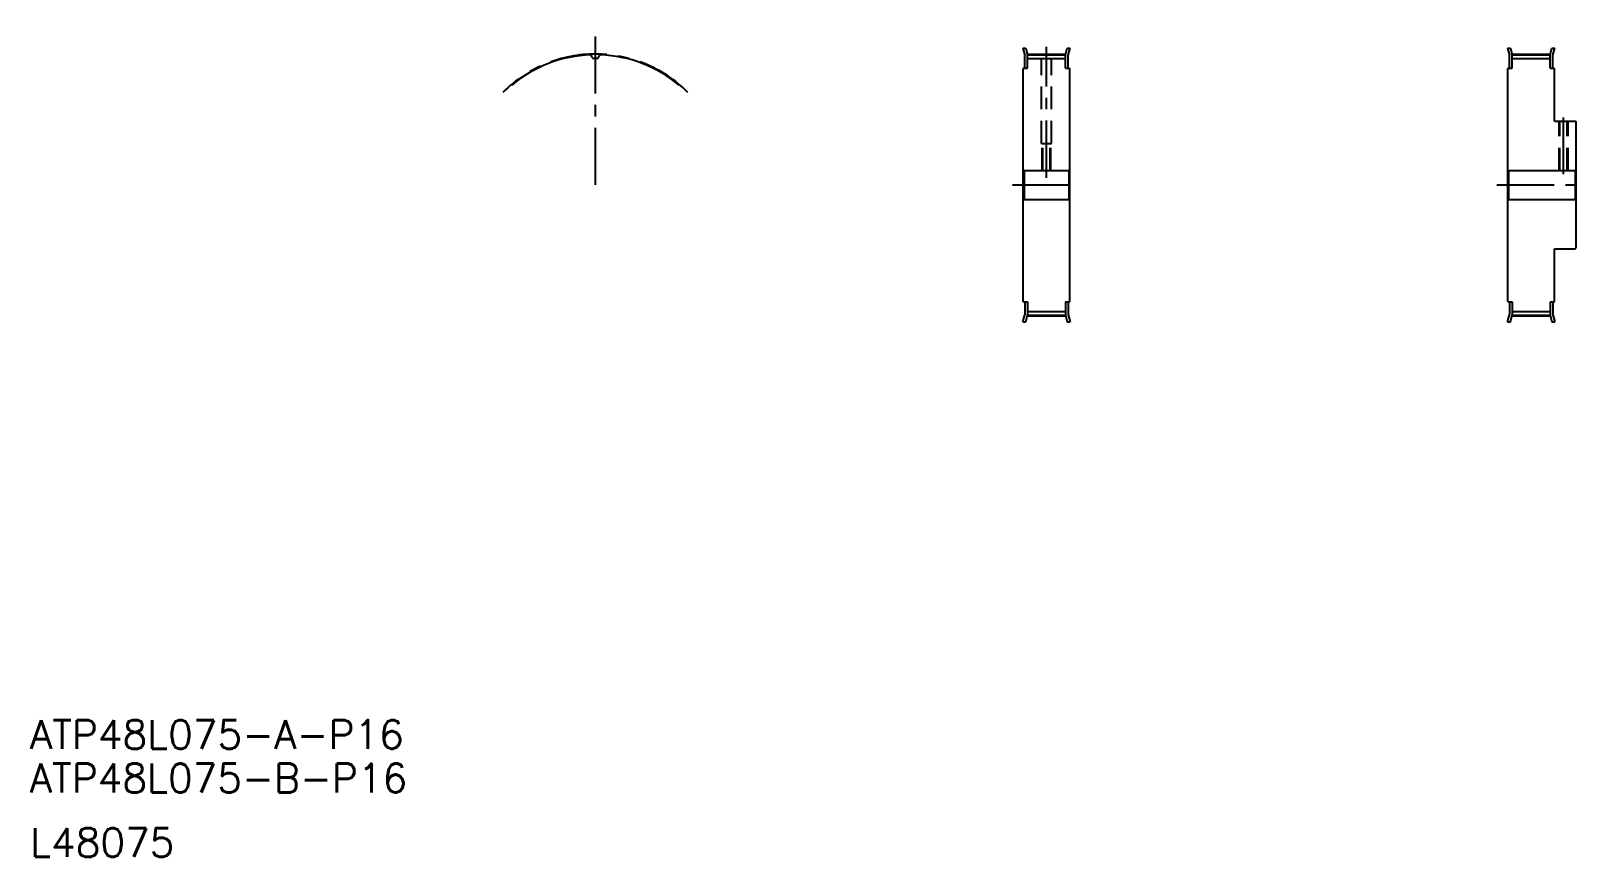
# Model space of a CAD drawing. Extents: x -286 to 579, y -267 to 192.
import ezdxf

# ---------------------------------------------------------------- set-up
doc = ezdxf.new("R2010")
doc.units = 0
doc.linetypes.add('CENTER', pattern=[50.8, 31.75, -6.35, 6.35, -6.35])
doc.linetypes.add('DASHED', pattern=[19.05, 12.7, -6.35])
doc.layers.get('0').update_dxf_attribs({"linetype": 'CONTINUOUS'})
doc.layers.add('CENTER', color=1, linetype='CENTER')
doc.styles.get("Standard").update_dxf_attribs({"font": 'txt', "bigfont": 'BIGFONT'})

msp = doc.modelspace()

# ---------------------------------------------------------------- linework, layer by layer
at = {"color": 7, "linetype": 'CONTINUOUS'}
for p, q in [((265.7, 182.21), (267.36, 182.21)), ((265.7, 182.21), (266.73, 178.38)), ((267.36, 182.21), (268.33, 178.6)), ((289.33, 178.6), (290.3, 182.21)), ((290.3, 182.21), (291.95, 182.21)), ((290.93, 178.38), (291.95, 182.21)), ((535.2, 182.21), (536.86, 182.21)), ((535.2, 182.21), (536.23, 178.38)), ((536.86, 182.21), (537.83, 178.6)), ((558.83, 178.6), (559.8, 182.21)), ((559.8, 182.21), (561.45, 182.21)), ((560.43, 178.38), (561.45, 182.21)), ((26.22, 177.02), (25.8, 178.2)), ((29.74, 177.02), (30.17, 178.2)), ((266.73, 171.21), (266.73, 178.38)), ((268.33, 178.6), (289.33, 178.6)), ((268.33, 171.21), (268.33, 178.6)), ((268.33, 176.47), (289.33, 176.47)), ((289.33, 171.21), (289.33, 178.6)), ((290.93, 171.21), (290.93, 178.38)), ((536.23, 171.21), (536.23, 178.38)), ((537.83, 171.21), (537.83, 178.6)), ((537.83, 178.6), (558.83, 178.6)), ((537.83, 176.47), (558.83, 176.47)), ((558.83, 171.21), (558.83, 178.6)), ((560.43, 171.21), (560.43, 178.38)), ((266.13, 171.21), (265.83, 170.91)), ((265.83, 41.51), (265.83, 170.91)), ((266.13, 171.21), (268.33, 171.21)), ((289.33, 171.21), (291.53, 171.21)), ((291.53, 171.21), (291.83, 170.91)), ((291.83, 41.51), (291.83, 170.91)), ((535.63, 171.21), (535.33, 170.91)), ((535.33, 41.51), (535.33, 170.91)), ((535.63, 171.21), (537.83, 171.21)), ((558.83, 171.21), (561.03, 171.21)), ((561.03, 171.21), (561.33, 170.91)), ((561.33, 141.71), (561.33, 170.91)), ((561.33, 141.71), (572.83, 141.71)), ((572.83, 141.71), (573.33, 141.21)), ((573.33, 71.21), (573.33, 141.21)), ((535.33, 81.51), (535.33, 130.91)), ((265.83, 114.71), (266.33, 114.21)), ((266.33, 114.21), (291.33, 114.21)), ((266.33, 114.21), (266.33, 98.21)), ((291.83, 114.71), (291.33, 114.21)), ((291.33, 114.21), (291.33, 98.21)), ((535.33, 114.71), (535.83, 114.21)), ((535.83, 114.21), (572.83, 114.21)), ((535.83, 114.21), (535.83, 98.21)), ((572.83, 114.21), (573.33, 114.71)), ((572.83, 114.21), (572.83, 98.21)), ((265.83, 97.71), (266.33, 98.21)), ((266.33, 98.21), (291.33, 98.21)), ((291.83, 97.71), (291.33, 98.21)), ((535.33, 97.71), (535.83, 98.21)), ((535.83, 98.21), (572.83, 98.21)), ((572.83, 98.21), (573.33, 97.71)), ((561.33, 41.51), (561.33, 70.71)), ((561.33, 70.71), (572.83, 70.71)), ((572.83, 70.71), (573.33, 71.21)), ((266.13, 41.21), (265.83, 41.51)), ((266.13, 41.21), (268.33, 41.21)), ((266.73, 41.21), (266.73, 34.04)), ((268.33, 41.21), (268.33, 33.83)), ((268.33, 35.96), (289.33, 35.96)), ((289.33, 41.21), (291.53, 41.21)), ((289.33, 41.21), (289.33, 33.83)), ((290.93, 41.21), (290.93, 34.04)), ((291.53, 41.21), (291.83, 41.51)), ((535.63, 41.21), (535.33, 41.51)), ((535.63, 41.21), (537.83, 41.21)), ((536.23, 41.21), (536.23, 34.04)), ((537.83, 41.21), (537.83, 33.83)), ((537.83, 35.96), (558.83, 35.96)), ((558.83, 41.21), (561.03, 41.21)), ((558.83, 41.21), (558.83, 33.83)), ((560.43, 41.21), (560.43, 34.04)), ((561.03, 41.21), (561.33, 41.51)), ((265.7, 30.21), (266.73, 34.04)), ((265.7, 30.21), (267.36, 30.21)), ((267.36, 30.21), (268.33, 33.83)), ((268.33, 33.83), (289.33, 33.83)), ((289.33, 33.83), (290.3, 30.21)), ((290.3, 30.21), (291.95, 30.21)), ((290.93, 34.04), (291.95, 30.21)), ((535.2, 30.21), (536.23, 34.04)), ((535.2, 30.21), (536.86, 30.21)), ((536.86, 30.21), (537.83, 33.83)), ((537.83, 33.83), (558.83, 33.83)), ((558.83, 33.83), (559.8, 30.21)), ((559.8, 30.21), (561.45, 30.21)), ((560.43, 34.04), (561.45, 30.21))]:
    msp.add_line(p, q, dxfattribs=at)
at = {"color": 3, "linetype": 'DASHED'}
for p, q in [((276.08, 129.21), (276.08, 176.47)), ((281.58, 129.21), (281.58, 176.47)), ((563.83, 114.21), (563.83, 141.71)), ((564.33, 114.21), (564.33, 141.71)), ((568.33, 114.21), (568.33, 141.71)), ((568.83, 114.21), (568.83, 141.71)), ((276.08, 129.21), (281.58, 129.21)), ((276.33, 114.21), (276.33, 129.21)), ((276.83, 114.21), (276.83, 129.21)), ((280.83, 114.21), (280.83, 129.21)), ((281.33, 114.21), (281.33, 129.21))]:
    msp.add_line(p, q, dxfattribs=at)
at = {"color": 7, "linetype": 'CONTINUOUS'}
for centre, radius, start, end in [((27.98, 106.21), 72.38, 92.14093, 130), ((25.3, 178.02), 0.53, 20, 92.14093), ((27.03, 177.32), 0.86, 200, 270.76681), ((27.98, 106.21), 70.25, 89.23319, 90.76681), ((28.93, 177.32), 0.86, 269.23319, 340), ((30.67, 178.02), 0.53, 87.85907, 160), ((27.98, 106.21), 72.38, 50, 87.85907)]:
    msp.add_arc(centre, radius, start, end, dxfattribs=at)
at = {"layer": 'CENTER', "color": 1, "linetype": 'CENTER'}
for p, q in [((27.98, 106.21), (27.98, 191.7)), ((278.83, 110.21), (278.83, 182.98)), ((268.22, 178.98), (289.43, 178.98)), ((537.72, 178.98), (558.93, 178.98)), ((566.33, 112.21), (566.33, 143.71)), ((259.83, 106.21), (297.83, 106.21)), ((529.33, 106.21), (579.33, 106.21)), ((268.22, 33.45), (289.43, 33.45)), ((537.72, 33.45), (558.93, 33.45))]:
    msp.add_line(p, q, dxfattribs=at)
msp.add_arc((27.98, 106.21), 72.77, 45, 135, dxfattribs=at)

# ---------------------------------------------------------------- texts
at = {"color": 7, "linetype": 'CONTINUOUS'}
for s, p in [('ATP48L075-A-P16', (-286.38, -207.19)), ('ATP48L075-B-P16', (-286.49, -231.39)), ('L48075', (-286.38, -267.19))]:
    msp.add_text(s, height=16, dxfattribs=at).set_placement(p)

doc.saveas('drawing.dxf')
